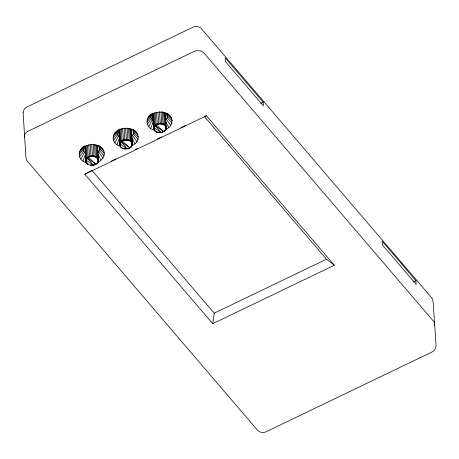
<?xml version="1.0" encoding="UTF-8"?>
<svg xmlns="http://www.w3.org/2000/svg" width="459" height="459" viewBox="0 0 459 459"><rect width="100%" height="100%" fill="white"/><g stroke="black" fill="none" stroke-linecap="round" stroke-linejoin="round"><path stroke-width="0.69" d="M162.446 132.192L163.857 131.509L161.075 132.622L156.726 132.192L154.608 130.717L153.599 128.583L154.172 126.437L155.985 124.561L158.762 123.706L161.7 123.884L160.977 111.835M84.949 146.26L86.08 162.147C90.905 167.598 84.691 161.717 86.028 160.128C86.665 156.995 90.934 156.944 92.494 155.865L91.708 144.258M122.788 148.452C127.344 149.841 119.742 147.907 120.247 146.031C118.124 141.98 124.251 140.351 126.374 139.582L125.588 127.969M97.991 155.016C99.551 155.44 96.838 166.789 98.289 161.338C98.96 159.812 97.928 157.971 96.625 157.076C92.879 154.081 84.169 156.806 86.223 162.302M86.367 162.314L85.839 161.149L86.332 158.831L85.443 145.853M86.097 161.264L86.332 158.831M98.151 161.373C98.783 158.212 95.242 156.221 92.5 156.312M99.356 147.798L99.379 147.477L99.701 149.634L99.356 147.798L99.523 149.347M99.437 149.032L99.815 148.119M120.247 146.031C116.718 135.439 140.156 139.708 129.817 147.878L121.067 141.739L120.16 129.26M119.977 144.981L120.413 142.824L119.323 129.57M131.314 130.534L131.4 129.409L132.376 143.747L131.601 146.134L130.849 147.081M132.031 145.09C133.253 138.526 120.677 138.308 120.057 143.902L127.172 148.848C132.422 148.211 120.373 149.072 125.709 148.963M133.58 133.351L133.385 130.878L133.856 133.592M133.317 132.749L133.695 131.831M155.647 131.521C153.34 130.27 153.237 127.384 155.182 125.668L163.697 131.595L166.049 128.772L166.227 127.573L165.309 125.485C161.098 120.138 149.691 126.529 155.538 131.549C156.989 132.473 160.495 133.299 162.549 132.14C161.35 132.944 152.233 132.599 161.086 132.525L154.878 125.267L154.04 112.977M159.462 111.686L160.254 123.293C151.78 125.841 161.241 122.054 163.157 123.987C167.604 124.383 165.183 137.115 165.94 125.175M160.26 123.431L163.043 124.28L165.108 125.72L166.135 127.671L166.049 128.772L166.135 127.671L165.229 125.611L161.763 123.58M167.196 116.466L167.265 114.595L167.277 116.781L167.139 114.905M155.165 112.828L155.985 124.561L163.783 131.624L165.613 129.84L166.256 127.464L165.28 113.126L165.332 116.299M157.982 112.489L158.739 123.551L163.043 124.28L162.331 111.566M86.281 145.543L87.187 158.022L95.937 164.161C94.279 165.458 89.476 165.624 87.703 164.093M212.735 323.687L214.204 313.181L91.984 170.381L84.823 174.236L212.735 323.687L334.33 265.245L206.418 115.788L204.812 116.253M165.108 125.72L165.309 125.485L164.362 124.636L163.542 112.22M86.114 160.398L85.655 162.383C77.451 160.283 77.416 149.617 84.479 146.002M85.758 153.57C83.572 152.216 82.419 149.135 83.951 146.891M97.331 152.99C99.597 151.321 100.355 147.873 98.375 145.681C106.425 148.573 105.966 158.814 98.375 161.746L97.928 160.455M120.08 144.069L119.621 146.054C112.271 144.246 110.877 134.326 117.458 130.591M119.73 137.241C117.303 135.778 116.379 132.381 118.175 130.069L114.52 133.546M131.297 136.662C133.563 134.992 134.326 131.544 132.341 129.358C140.391 132.249 139.932 142.485 132.341 145.417L131.894 144.132M154.672 130.115C146.243 129.071 144.241 117.82 151.763 113.884M153.094 120.602C150.902 119.122 150.38 115.915 151.986 113.815M165.527 119.977C167.564 118.319 167.937 115.094 166.152 113.103C174.202 115.995 173.743 126.236 166.152 129.168M129.96 147.878L128.566 148.481L129.96 147.878L122.105 140.844L121.239 128.428M165.309 125.485L164.448 112.386M96.029 164.196L97.176 163.243L95.937 164.161L88.226 157.127L87.405 145.394M131.033 147.052L129.908 147.913M153.432 129.805L153.891 127.82M165.716 126.678L165.039 112.707M93.94 156.456L93.217 144.407M126.38 140.029L127.82 140.173L127.883 139.863L127.097 128.118M165.538 126.954L165.699 129.782L163.697 131.595M131.968 140.098L132.169 145.055M120.212 142.542L119.759 143.633M161.086 132.605L153.937 127.619C154.287 122.633 163.903 121.566 165.946 126.483M90.303 165.148L93.326 165.177L86.028 160.128L86.412 159.003L88.197 157.001M119.908 143.839L120.292 142.72M153.203 113.287L154.172 126.437L153.599 128.583L152.577 114.136M82.964 161.034L85.529 154.19M116.93 144.705L119.495 137.866M150.747 128.457L153.306 121.612M97.853 162.406L98.496 160.03L97.52 145.692M131.601 146.134L132.29 144.878M154.086 126.259C152.91 127.281 154.31 132.685 153.702 127.527M165.613 129.84L166.169 128.589M86.028 160.128L86.412 159.003M154.172 126.437L153.708 128.658L154.735 130.706M94.783 164.792L93.315 165.188L87.422 158.24L86.177 160.191L88.386 157.403M127.172 148.848L121.302 141.951L120.057 143.902L122.266 141.114M95.283 156.852L94.571 144.137M127.82 140.173L129.163 140.563L129.289 140.144L128.497 128.531M80.876 159.198L84.416 152.394M114.842 142.875L118.382 136.065M148.653 126.621L152.193 119.816M153.937 127.619L155.182 125.668L157.397 124.228L154.947 125.456L155.957 124.435M79.527 157.012L83.549 150.988M113.493 140.689L117.515 134.659M147.305 124.435L151.327 118.411M96.442 157.471L95.782 144.786M129.163 140.563L130.322 141.188L130.482 140.919L129.662 128.503M97.084 163.375L97.962 162.251L97.153 163.335M130.964 147.092L131.733 146.123M164.838 130.809L165.722 129.685M79.011 154.62L83.217 149.45M112.977 138.297L117.183 133.121M146.788 122.042L150.994 116.873M116.477 131.509L119.874 129.025M79.361 152.187L83.44 147.884M113.327 135.858L117.406 131.555M147.138 119.61L151.223 115.307M122.077 140.718L121.067 141.739C124.114 138.549 131.308 139.02 132.347 143.856M98.375 160.237C97.75 155.383 90.171 154.763 87.187 158.022C90.297 155.044 97.715 155.572 98.232 160.294M80.555 149.869L83.75 146.828M148.332 117.292L151.533 114.251M97.348 158.286L96.688 144.958M132.112 144.011L131.228 142.003L130.568 128.675M87.296 158.148L88.294 157.271M121.176 141.865L122.174 140.988M163.783 131.624L164.913 130.763M155.056 125.577L156.146 124.831M82.511 147.838C88.283 143.501 97.428 143.403 102.592 148.762M150.288 115.261C156.06 110.923 165.206 110.826 170.369 116.184M97.956 159.25L97.279 145.279M131.836 142.961L131.159 128.996M156.806 132.14L158.143 132.536M162.503 132.244L161.052 132.565M97.509 152.543L98.794 151.923M94.743 164.81L96.08 164.167M111.342 161.075L115.863 158.906M135.221 149.6L137.803 148.36M157.167 139.054L161.683 136.88M181.041 127.573L185.562 125.405M84.823 174.236L206.418 115.788M260.66 103.367L263.145 102.179L225.185 57.828L225.438 61.535L263.397 105.886L263.145 102.179M214.204 313.181L326.498 259.209L334.33 265.245M413.439 281.872L415.917 280.678L382.14 241.204L382.393 244.917L416.17 284.385L415.917 280.678M119.059 129.897C124.693 127.344 132.135 127.774 136.558 132.439M155.985 124.561L158.797 123.861L158.739 123.551M121.658 147.838L120.855 146.989M87.778 164.121L86.975 163.272M125.674 148.934L127.206 148.808M156.668 132.169L158.097 132.594M163.157 123.987L164.362 124.636M121.583 147.804L122.846 148.475M118.829 129.977L120.103 146.019M166.548 113.143L168.281 114.354M133.311 129.799L134.47 130.608M98.765 145.721L100.504 146.932M167.024 114.509L171.718 118.37M133.213 130.763L137.907 134.625M99.242 147.087L103.941 150.948M155.538 131.549L153.84 129.576M130.322 141.188L131.228 142.003M167.357 116.047L172.234 120.769M133.54 132.301L138.423 137.017M99.574 148.63L104.457 153.346M204.278 116.408L326.498 259.209M167.128 117.619L171.884 123.201M133.317 133.867L138.073 139.456M99.351 150.196L104.107 155.779M166.365 119.105L170.691 125.519M132.553 135.353L136.88 141.768M98.587 151.682L102.914 158.097M167.374 115.829L167.116 115.232M119.96 145.859L120.728 147M86.08 162.147L86.849 163.284M165.406 121.004L168.74 127.55M131.595 137.258L134.929 143.805M97.933 154.178L100.963 160.128M123.517 140.517L122.593 128.48M89.637 156.8L88.713 144.763M118.984 131.521L118.697 130.425L119.719 144.866M85.839 161.149L84.817 146.708L85.104 147.804M153.685 127.464L152.663 113.012M165.969 126.368L166.227 127.573M133.236 131.515L133.317 131.825M119.679 144.763L120 145.956M124.917 140.144L124.056 128.095M91.037 156.427L90.176 144.378M157.288 123.936L156.473 112.197M165.475 118.347L165.751 122.444M164.471 123.844L164.563 125.209M160.432 122.966L160.53 124.332M158.906 123.087L158.998 124.452M156.083 123.89L156.175 125.255M152.864 115.238L153.094 118.651M153.283 121.383L153.513 124.796M133.259 131.194L133.397 133.064M131.498 133.265L131.825 138.05M97.526 148.188L97.853 152.967M24.763 137.459A7.281 5.336 -3.9 0 1 27.942 131.291L193.899 51.523A7.281 5.336 -3.9 0 1 203.894 52.974L433.531 321.283A7.281 5.336 -3.9 0 1 434.403 325.293M23.111 112.547L25.916 157.351L26.536 159.939L27.282 161.149L257.619 430.347C259.685 432.43 263.053 433.198 265.75 431.925L431.701 352.156C434.455 350.969 436.061 348.1 436.05 345.162L433.084 301.649L432.464 299.061L431.718 297.851L201.381 28.653C199.315 26.57 195.947 25.802 193.25 27.075L27.299 106.844C25.061 107.882 23.289 110.045 23.111 112.547"/></g></svg>
